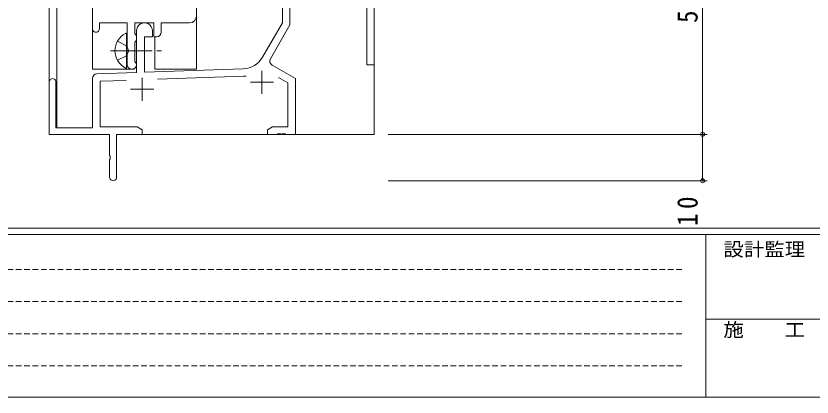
# Model space of a CAD drawing. Units: millimetres on the paper. Extents: x -420 to 373, y -297 to 267.
# Drawn here: x -308.7 to -137.2, y -297 to -214.9 of the extents above; entities that cross this region are included whole.
import ezdxf
from ezdxf.enums import TextEntityAlignment as Align

# ---------------------------------------------------------------- set-up
doc = ezdxf.new("R2010")
doc.units = ezdxf.units.MM
for name, pattern in [('CHAIN2', [12, 9, -1, 1, -1]), ('DASHED1', [1.8, 1.2, -0.6]), ('DASHED3', [4, 3, -1])]:
    doc.linetypes.add(name, pattern=pattern)
for name, color, linetype, lineweight in [('0-1_YKK_ZWAK', 7, 'Continuous', 9), ('0-3_YKK_11', 7, 'Continuous', 9), ('0-4_YKK_12', 2, 'Continuous', 9), ('0-5_YKK_13', 4, 'Continuous', 9), ('0-7_YKK_D', 6, 'Continuous', 9)]:
    doc.layers.add(name, color=color, linetype=linetype, lineweight=lineweight)
doc.styles.add('ＭＳ ゴシック', font='')
doc.styles.get('ＭＳ ゴシック').set_extended_font_data('MS Gothic')

msp = doc.modelspace()

# ---------------------------------------------------------------- linework, layer by layer
at = {"layer": '0-1_YKK_ZWAK'}
for p, q in [((352.3, -260.6), (-417.7, -260.6)), ((314.5, -262), (-417.7, -262)), ((-160.1, -262), (-160.1, -297)), ((-160.1, -280.199), (-31.3, -280.199)), ((-417.7, -297), (314.5, -297))]:
    msp.add_line(p, q, dxfattribs=at)
at = {"layer": '0-1_YKK_ZWAK', "linetype": 'DASHED1'}
for p, q in [((-413.101, -269.512), (-164.909, -269.512)), ((-413.101, -276.441), (-164.909, -276.441)), ((-413.101, -283.37), (-164.909, -283.37)), ((-413.101, -290.298), (-164.909, -290.298))]:
    msp.add_line(p, q, dxfattribs=at)
at = {"layer": '0-3_YKK_11'}
for p, q in [((-292.218, -217.672), (-292.218, -151.422)), ((-231.518, -185.422), (-231.518, -225.422)), ((-251.318, -216.422), (-251.318, -204.622)), ((-249.688, -211.422), (-249.688, -216.858)), ((-233.148, -225.422), (-233.148, -211.422)), ((-290.718, -216.422), (-290.718, -217.672)), ((-284.718, -216.422), (-290.718, -216.422)), ((-284.718, -221.751), (-284.718, -216.422)), ((-283.088, -216.422), (-283.088, -218.739)), ((-279.018, -216.422), (-283.088, -216.422)), ((-279.018, -219.422), (-279.018, -216.422)), ((-277.388, -216.422), (-277.388, -218.422)), ((-271.318, -216.422), (-277.388, -216.422)), ((-255.572, -223.79), (-251.318, -216.422)), ((-249.688, -216.858), (-253.902, -224.158)), ((-283.088, -218.739), (-282.94, -218.932)), ((-282.94, -218.932), (-282.718, -219.222)), ((-282.718, -227.09), (-282.718, -218.122)), ((-282.718, -219.222), (-282.718, -220.122)), ((-281.018, -219.422), (-281.018, -227.031)), ((-279.318, -219.422), (-281.018, -219.422)), ((-279.318, -218.122), (-279.318, -219.422)), ((-278.388, -219.422), (-279.018, -219.422)), ((-282.94, -220.411), (-283.088, -220.604)), ((-283.088, -220.604), (-283.088, -224.739)), ((-282.718, -220.122), (-282.94, -220.411)), ((-284.575, -221.942), (-284.718, -221.751)), ((-284.718, -223.092), (-284.575, -222.901)), ((-284.575, -222.901), (-284.575, -221.942)), ((-284.718, -225.422), (-284.718, -223.092)), ((-283.088, -224.739), (-282.94, -224.932)), ((-282.94, -224.932), (-282.718, -225.222)), ((-282.718, -225.222), (-282.718, -225.422)), ((-281.018, -227.031), (-259.727, -226.287)), ((-253.536, -225.524), (-248.518, -228.422)), ((-231.518, -225.422), (-233.148, -225.422)), ((-291.253, -227.388), (-282.718, -227.09)), ((-259.671, -227.916), (-278.227, -228.564)), ((-255.718, -226.722), (-255.718, -231.722)), ((-301.518, -240.422), (-301.518, -229.122)), ((-300.118, -229.122), (-300.118, -239.022)), ((-292.218, -239.022), (-292.218, -228.387)), ((-284.95, -228.799), (-290.588, -228.996)), ((-284.95, -228.799), (-290.588, -228.996)), ((-290.588, -228.996), (-290.588, -238.792)), ((-281.518, -228.222), (-281.518, -233.222)), ((-258.218, -229.222), (-253.218, -229.222)), ((-250.148, -229.363), (-252.15, -228.207)), ((-250.148, -238.792), (-250.148, -229.363)), ((-248.518, -228.422), (-248.518, -240.422)), ((-284.018, -230.722), (-279.018, -230.722)), ((-300.118, -239.022), (-292.218, -239.022)), ((-290.588, -238.792), (-282.609, -238.792)), ((-282.609, -238.792), (-281.518, -239.422)), ((-281.518, -239.422), (-281.518, -240.422)), ((-254.518, -239.422), (-253.426, -238.792)), ((-254.518, -240.422), (-254.518, -239.422)), ((-253.426, -238.792), (-250.148, -238.792)), ((-288.518, -240.422), (-301.518, -240.422)), ((-288.518, -244.963), (-288.518, -240.422)), ((-287.018, -240.422), (-287.018, -249.672)), ((-281.518, -240.422), (-287.018, -240.422)), ((-252.476, -240.422), (-254.518, -240.422)), ((-252.293, -240.302), (-252.476, -240.422)), ((-251.743, -240.302), (-252.293, -240.302)), ((-251.559, -240.422), (-251.743, -240.302)), ((-251.476, -240.422), (-251.559, -240.422)), ((-251.293, -240.302), (-251.476, -240.422)), ((-250.743, -240.302), (-251.293, -240.302)), ((-250.559, -240.422), (-250.743, -240.302)), ((-248.518, -240.422), (-250.559, -240.422)), ((-288.398, -245.147), (-288.518, -244.963)), ((-288.398, -245.697), (-288.398, -245.147)), ((-288.518, -245.88), (-288.398, -245.697)), ((-288.518, -249.672), (-288.518, -245.88))]:
    msp.add_line(p, q, dxfattribs=at)
for centre, radius, start, end in [((-271.318, -214.922), 1.5, 270, 359.99998), ((-291.468, -217.672), 0.75, 179.99998, 0), ((-281.018, -218.122), 1.7, 359.99998, 180), ((-278.388, -218.422), 1, 270, 359.99998), ((-259.902, -221.29), 5, 271.99998, 329.99998), ((-253.036, -224.658), 1, 149.99998, 239.99997), ((-283.718, -225.422), 1, 180, 269.99998), ((-283.718, -225.422), 1, 270, 359.99998), ((-291.218, -228.387), 1, 91.99997, 179.99998), ((-259.902, -221.29), 6.63, 272.00002, 277.01712), ((-300.818, -229.122), 0.7, 359.99998, 180), ((-287.768, -249.672), 0.75, 179.99998, 0)]:
    msp.add_arc(centre, radius, start, end, dxfattribs=at)
at = {"layer": '0-4_YKK_12'}
for p, q in [((-269.818, -60.672), (-269.818, -226.422)), ((-292.218, -226.422), (-292.218, -151.722)), ((-301.518, -153.609), (-301.518, -229.122)), ((-299.888, -153.609), (-299.888, -239.022)), ((-278.818, -226.422), (-278.818, -219.405)), ((-231.518, -224.922), (-231.518, -240.422)), ((-278.818, -226.422), (-269.818, -226.422)), ((-287.018, -240.422), (-231.518, -240.422))]:
    msp.add_line(p, q, dxfattribs=at)
msp.add_lwpolyline([(-292.218, -226.422), (-283.217, -226.422), (-283.217, -226.287)], dxfattribs=at)
at = {"layer": '0-5_YKK_13'}
msp.add_line((-284.868, -226.011), (-284.868, -218.819), dxfattribs=at)
at = {"layer": '0-5_YKK_13', "linetype": 'DASHED3'}
for p, q in [((-286.834, -220.365), (-285.018, -221.27)), ((-284.41, -222.415), (-285.018, -221.27)), ((-284.41, -222.415), (-285.018, -223.56)), ((-286.834, -224.465), (-285.018, -223.56))]:
    msp.add_line(p, q, dxfattribs=at)
at = {"layer": '0-5_YKK_13', "linetype": 'CHAIN2'}
msp.add_line((-288.368, -222.415), (-276.38, -222.415), dxfattribs=at)
at = {"layer": '0-5_YKK_13'}
for centre, radius, start, end in [((-283.168, -222.415), 4.2, 117.28096, 242.71902), ((-285.022, -218.819), 0.154, 0, 117.28096), ((-285.022, -226.011), 0.154, 242.71902, 0)]:
    msp.add_arc(centre, radius, start, end, dxfattribs=at)
at = {"layer": '0-7_YKK_D'}
for p, q in [((-160.82, -185.422), (-160.82, -240.422)), ((-228.518, -240.422), (-159.82, -240.422)), ((-228.518, -240.422), (-159.82, -240.422)), ((-160.82, -240.422), (-160.82, -250.422)), ((-228.518, -250.422), (-159.82, -250.422))]:
    msp.add_line(p, q, dxfattribs=at)
for centre in [(-160.82, -240.422), (-160.82, -240.422), (-160.82, -250.422)]:
    msp.add_circle(centre, 0.425, dxfattribs=at)

# ---------------------------------------------------------------- texts
at = {"layer": '0-1_YKK_ZWAK', "style": 'ＭＳ ゴシック', "width": 1.1}
for s, p in [('設計監理', (-156.331, -267.533)), ('施\u3000\u3000工', (-156.331, -284.854))]:
    msp.add_text(s, height=2.933, dxfattribs=at).set_placement(p, align=Align.BOTTOM_LEFT)
at = {"layer": '0-7_YKK_D', "color": 3, "char_height": 4.399, "attachment_point": 7, "rotation": 90, "style": 'ＭＳ ゴシック'}
for s, insert in [('\\T1.36;\\W0.9;55', (-161.82, -216.442)), ('\\T1.36;\\W0.9;10', (-161.82, -260.162))]:
    msp.add_mtext(s, dxfattribs=dict(at, insert=insert))

doc.saveas('drawing.dxf')
